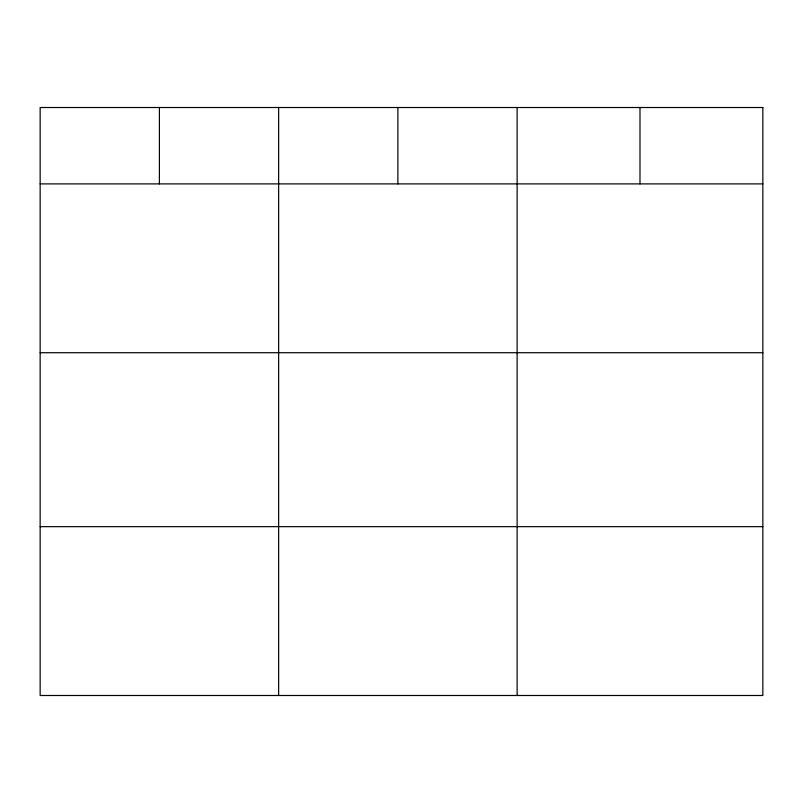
<?xml version="1.0" encoding="UTF-8"?>
<svg xmlns="http://www.w3.org/2000/svg" width="803" height="803" viewBox="0 0 803 803"><rect width="100%" height="100%" fill="white"/><g stroke="black" fill="none" stroke-linecap="round" stroke-linejoin="round"><path stroke-width="1.2" d="M40.15 183.897L762.85 183.897M40.15 352.718L762.85 352.718M40.15 526.658L762.85 526.658M639.991 107.512L639.991 183.897M517.132 107.512L517.132 695.488M397.886 107.512L397.886 183.897M278.641 107.512L278.641 695.488M159.395 107.512L159.395 183.897M762.85 107.512L40.15 107.512L40.15 695.488L762.85 695.488L762.85 107.512"/></g></svg>
